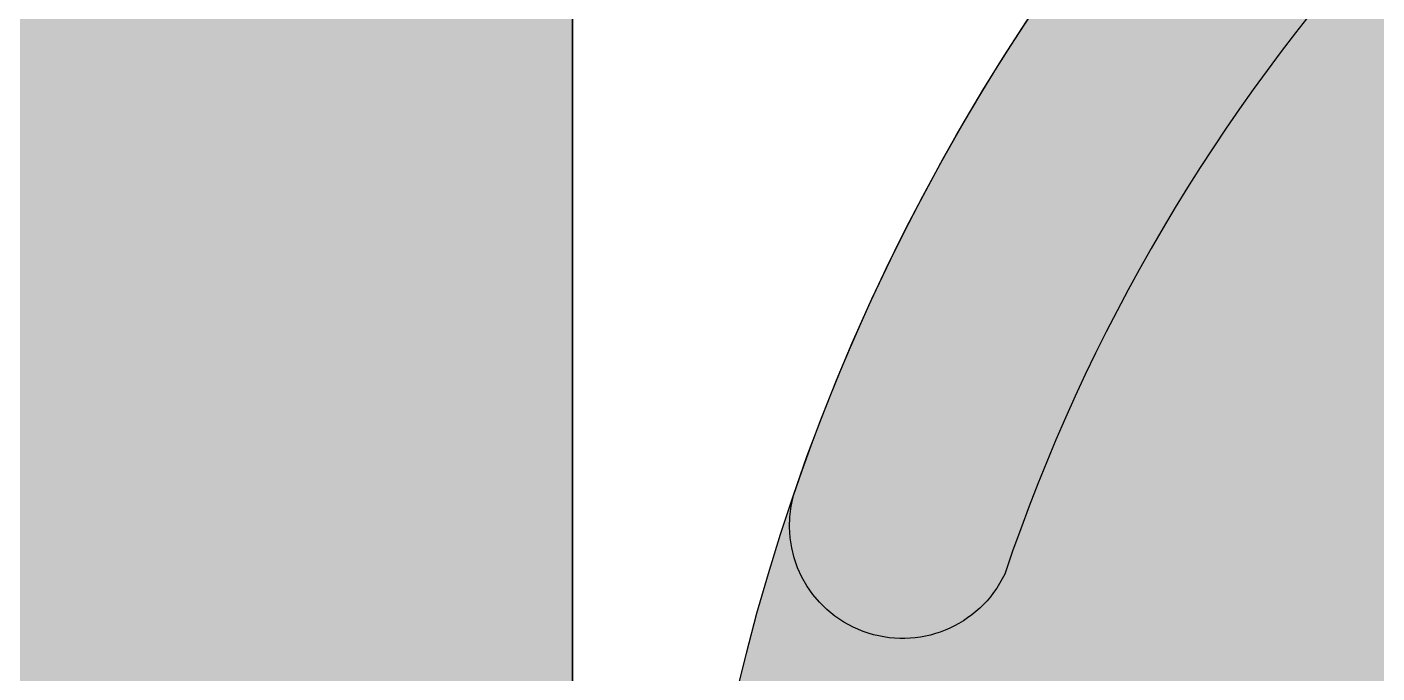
# Model space of a CAD drawing. Header units: millimetres. Extents: x 307301 to 459443, y -2888111 to -2805601.
# Drawn here: x 441973 to 443172, y -2869552 to -2868978 of the extents above; entities that cross this region are included whole.
import ezdxf

# ---------------------------------------------------------------- set-up
doc = ezdxf.new("R2010")
doc.units = ezdxf.units.MM
doc.header["$LTSCALE"] = 10
doc.header["$MEASUREMENT"] = 0
doc.layers.add('Bma-Furniture Hatch', color=6, linetype='Continuous', lineweight=9)
doc.layers.add('COLUMN HATCH', color=252, linetype='Continuous', lineweight=5)
doc.layers.add('COL', color=2, linetype='Continuous')
doc.layers.add('PDA FURNITURE', color=6, linetype='Continuous')

# ---------------------------------------------------------------- blocks, each defined once
blk = doc.blocks.new('A$C9a3b0c70')
at = {"layer": 'COLUMN HATCH'}
h = blk.add_hatch(color=252, dxfattribs=at)
h.dxf.hatch_style = 1
h.paths.add_polyline_path([(8189.9, 9467.3), (7689.9, 9467.3), (7689.9, 7122.3), (8189.9, 7122.3)])
at = {"layer": 'COL'}
blk.add_lwpolyline([(7689.9, 9467.3), (8189.9, 9467.3), (8189.9, 7122.3), (7689.9, 7122.3)], close=True, dxfattribs=at)

msp = doc.modelspace()

# ---------------------------------------------------------------- hatches: boundary and pattern name
at = {"layer": 'Bma-Furniture Hatch', "true_color": 0xffffff}
h = msp.add_hatch(color=7, dxfattribs=at)
h.dxf.hatch_style = 1
edge = h.paths.add_edge_path()
edge.add_arc((443013.4, -2869843.8), 454.7, 182.5429, 346.6115, ccw=False)
edge.add_arc((444393.1, -2869988), 1838.2, 103.4565, 176.131, ccw=False)
edge.add_arc((444012.4, -2868653.4), 455.5, -66.5664, 95.9246, ccw=False)
edge.add_arc((444393.1, -2869988), 938.2, 102.2831, 177.6226)

# ---------------------------------------------------------------- linework, layer by layer
at = {"layer": 'PDA FURNITURE', "elevation": 0.1}
msp.add_lwpolyline([(453837.5, -2875070), (450017.5, -2875065), (450017.5, -2869905), (449017.5, -2869905), (449017.5, -2868000), (442457.5, -2868000), (442457.5, -2869905), (441957.5, -2869905), (441957.5, -2868305), (440447.5, -2868305), (440447.5, -2872494.7), (441142.4, -2872494.7), (441142.4, -2872915), (438987.5, -2872910), (438987.5, -2877180), (440565.9, -2877179.9), (440565.9, -2877330), (439587.5, -2877330), (439587.5, -2878860), (441142.5, -2878860), (441142.5, -2879220)], dxfattribs=at)
at = {"layer": 'PDA FURNITURE'}
for points in [[(443455.7, -2869949.1, -0.869813), (442559.1, -2869864, -0.328177), (443965.4, -2868200.3, -0.857792), (444193.5, -2869071.3, 0.341107)], [(442841.1, -2869463.8, -0.915104), (442653.5, -2869394.1, -0.205593), (443625.6, -2868317.7, -0.927388), (443721.1, -2868494, 0.20854)]]:
    msp.add_lwpolyline(points, format="xyb", close=True, dxfattribs=at)

# ---------------------------------------------------------------- block references
at = {"xscale": -1, "rotation": 180}
msp.add_blockref('A$C9a3b0c70', (434267.6, -2860437.7), dxfattribs=at)

doc.saveas('drawing.dxf')
